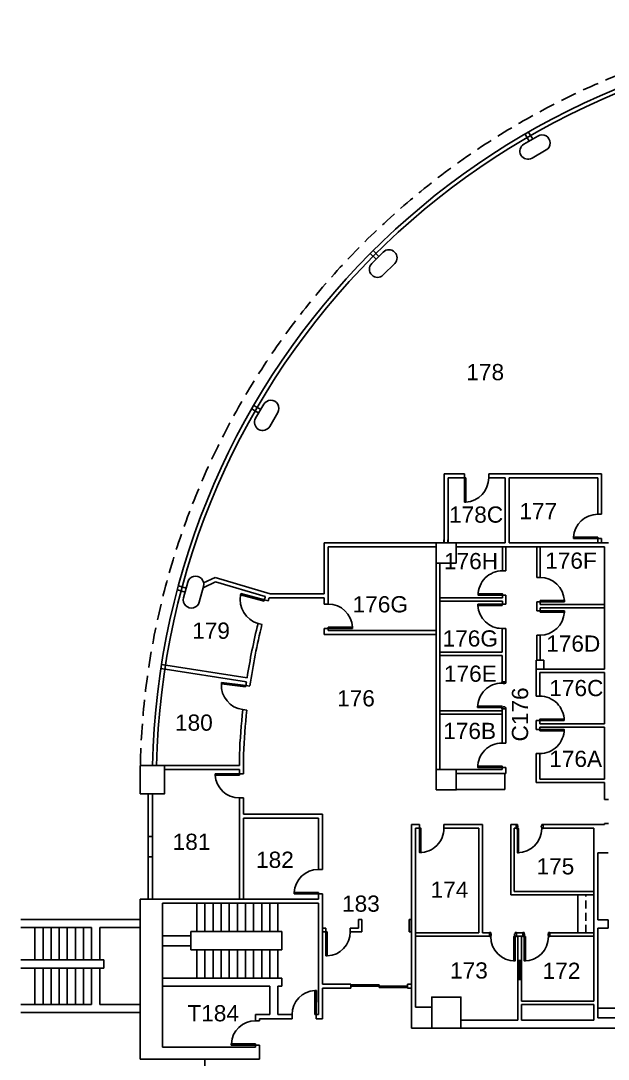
# Model space of a CAD drawing. Header units: inches. Extents: x 10 to 3523, y 1 to 2593.
# Drawn here: x 10 to 880, y 1048 to 2586 of the extents above; entities that cross this region are included whole.
import ezdxf

# ---------------------------------------------------------------- set-up
doc = ezdxf.new("R2010")
doc.units = ezdxf.units.IN
doc.header["$LTSCALE"] = 96
doc.header["$MEASUREMENT"] = 0
doc.linetypes.add('HIDDEN', pattern=[0.375, 0.25, -0.125])
doc.linetypes.add('HIDDEN2', pattern=[0.1875, 0.125, -0.0625])
doc.layers.get('0').update_dxf_attribs({"linetype": 'CONTINUOUS'})
for name, color, linetype in [('A-DOOR', 4, 'CONTINUOUS'), ('A-FLOR-STRS', 4, 'CONTINUOUS'), ('A-FURN', 3, 'CONTINUOUS'), ('A-GLAZ', 3, 'CONTINUOUS'), ('A-PFLR-TEXT', 3, 'CONTINUOUS'), ('A-ROOF-OTLN', 6, 'HIDDEN'), ('A-WALL', 5, 'CONTINUOUS'), ('A-WALL-JAMB', 6, 'CONTINUOUS'), ('S-COLS', 6, 'CONTINUOUS')]:
    doc.layers.add(name, color=color, linetype=linetype)
doc.styles.get("Standard").update_dxf_attribs({"font": 'arial.ttf'})

# ---------------------------------------------------------------- blocks, each defined once
blk = doc.blocks.new('A$C3DF82993')
at = {"layer": 'A-DOOR'}
for p, q in [((36, 36), (34, 36)), ((34, 36), (34, 0)), ((36, 0), (36, 36)), ((34, 0), (36, 0))]:
    blk.add_line(p, q, dxfattribs=at)
blk.add_arc((36, 0), 36, 93.1847, 180, dxfattribs=at)
blk = doc.blocks.new('door1')
at = {"layer": 'A-DOOR'}
blk.add_lwpolyline([(6, -2), (6, -3.8), (42, -3.8), (42, -2)], close=True, dxfattribs=at)
blk.add_arc((6, -2), 36, 270, 0, dxfattribs=at)
at = {"layer": 'A-WALL-JAMB'}
for p, q in [((0, 0), (0, -2)), ((0, 0), (6, 0)), ((6, 0), (6, -2)), ((0, -2), (1.9, -2)), ((1.9, -2), (1.9, -2.6)), ((1.9, -2.6), (4.1, -2.6)), ((4.1, -2), (4.1, -2.6)), ((4.1, -2), (6, -2)), ((0, -40), (0, -38)), ((0, -38), (1.9, -38)), ((0, -40), (6, -40)), ((1.9, -38), (1.9, -37.4)), ((1.9, -37.4), (4.1, -37.4)), ((4.1, -38), (4.1, -37.4)), ((4.1, -38), (6, -38)), ((6, -40), (6, -38))]:
    blk.add_line(p, q, dxfattribs=at)

msp = doc.modelspace()

# ---------------------------------------------------------------- linework, layer by layer
for p, q in [((186.6, 1254.8), (9.6, 1254.8)), ((114.6, 1242.8), (9.6, 1242.8)), ((114.6, 1194.8), (114.6, 1242.8)), ((126.6, 1194.8), (126.6, 1242.8)), ((126.6, 1242.8), (186.6, 1242.8)), ((261.6, 1236.8), (396.6, 1236.8)), ((261.6, 1209.8), (261.6, 1236.8)), ((396.6, 1236.8), (396.6, 1209.8)), ((219.6, 1230.8), (261.6, 1230.8)), ((261.6, 1215.8), (219.6, 1215.8)), ((396.6, 1209.8), (261.6, 1209.8)), ((9.6, 1194.8), (132.6, 1194.8)), ((132.6, 1194.8), (132.6, 1182.8)), ((132.6, 1182.8), (9.6, 1182.8)), ((114.6, 1128.8), (114.6, 1182.8)), ((126.6, 1128.8), (126.6, 1182.8)), ((9.6, 1128.8), (114.6, 1128.8)), ((186.6, 1128.8), (126.6, 1128.8)), ((186.6, 1116.8), (9.6, 1116.8))]:
    msp.add_line(p, q)
at = {"layer": 'A-DOOR'}
for p, q in [((540.6, 1157.8), (498.6, 1157.8)), ((498.6, 1157.8), (498.6, 1155.8)), ((498.6, 1155.8), (540.6, 1155.8)), ((540.6, 1155.8), (540.6, 1157.8)), ((582.6, 1155.8), (540.6, 1155.8)), ((540.6, 1155.8), (540.6, 1153.8)), ((582.6, 1153.8), (582.6, 1155.8)), ((540.6, 1153.8), (582.6, 1153.8))]:
    msp.add_line(p, q, dxfattribs=at)
at = {"layer": 'A-DOOR', "flags": 128}
for points in [[(723.4, 1771.4, 0.414214), (687.4, 1735.4), (723.4, 1735.4), (723.4, 1737.4), (687.4, 1737.4)], [(778.8, 1585.7, -0.414214), (814.8, 1549.7), (778.8, 1549.7), (778.8, 1551.7), (814.8, 1551.7)], [(778.8, 1500.5, 0.414214), (814.8, 1536.5), (778.8, 1536.5), (778.8, 1534.5), (814.8, 1534.5)], [(722.8, 1516.1, 0.414214), (686.8, 1480.1), (722.8, 1480.1), (722.8, 1482.1), (686.8, 1482.1)], [(636.6, 1390, -0.414214), (600.6, 1354), (600.6, 1390), (602.6, 1390), (602.6, 1354)]]:
    msp.add_lwpolyline(points, format="xyb", dxfattribs=at)
at = {"layer": 'A-FLOR-STRS'}
for p, q in [((270.6, 1278.8), (270.6, 1236.8)), ((282.6, 1278.8), (282.6, 1236.8)), ((294.6, 1278.8), (294.6, 1236.8)), ((306.6, 1278.8), (306.6, 1236.8)), ((318.6, 1278.8), (318.6, 1236.8)), ((330.6, 1278.8), (330.6, 1236.8)), ((342.6, 1278.8), (342.6, 1236.8)), ((354.6, 1278.8), (354.6, 1236.8)), ((366.6, 1278.8), (366.6, 1236.8)), ((378.6, 1278.8), (378.6, 1236.8)), ((390.6, 1278.8), (390.6, 1236.8)), ((30.6, 1242.8), (30.6, 1194.8)), ((42.6, 1242.8), (42.6, 1194.8)), ((54.6, 1242.8), (54.6, 1194.8)), ((66.6, 1242.8), (66.6, 1194.8)), ((78.6, 1242.8), (78.6, 1194.8)), ((90.6, 1242.8), (90.6, 1194.8)), ((102.6, 1242.8), (102.6, 1194.8)), ((270.6, 1209.8), (270.6, 1167.8)), ((282.6, 1209.8), (282.6, 1167.8)), ((294.6, 1209.8), (294.6, 1167.8)), ((306.6, 1209.8), (306.6, 1167.8)), ((318.6, 1209.8), (318.6, 1167.8)), ((330.6, 1209.8), (330.6, 1167.8)), ((342.6, 1209.8), (342.6, 1167.8)), ((354.6, 1209.8), (354.6, 1167.8)), ((366.6, 1209.8), (366.6, 1167.8)), ((378.6, 1209.8), (378.6, 1167.8)), ((390.6, 1209.8), (390.6, 1167.8)), ((30.6, 1182.8), (30.6, 1128.8)), ((42.6, 1182.8), (42.6, 1128.8)), ((54.6, 1182.8), (54.6, 1128.8)), ((66.6, 1182.8), (66.6, 1128.8)), ((78.6, 1182.8), (78.6, 1128.8)), ((90.6, 1182.8), (90.6, 1128.8)), ((102.6, 1182.8), (102.6, 1128.8))]:
    msp.add_line(p, q, dxfattribs=at)
at = {"layer": 'A-FURN'}
for p, q in [((716.6, 1686.2), (718.4, 1686.2)), ((726.7, 1471.3), (726.7, 1447.3)), ((655, 1447.3), (726.7, 1447.3)), ((835, 1234.9), (835, 1291.3))]:
    msp.add_line(p, q, dxfattribs=at)
at = {"layer": 'A-FURN', "linetype": 'HIDDEN2'}
msp.add_line((847, 1234.9), (847, 1291.3), dxfattribs=at)
at = {"layer": 'A-GLAZ'}
for p, q in [((748.4, 1167.9), (748.4, 1191.9)), ((748.9, 1167.9), (748.9, 1191.9))]:
    msp.add_line(p, q, dxfattribs=at)
for radius in [1110, 1104]:
    msp.add_arc((1314.6, 1458.8), radius, 91.5487, 178.7611, dxfattribs=at)
at = {"layer": 'A-ROOF-OTLN', "ltscale": 0.9}
msp.add_line((282.6, 960.8), (282.6, 1047.8), dxfattribs=at)
at = {"layer": 'A-ROOF-OTLN'}
msp.add_arc((1314.6, 1458.8), 1128, 91.5404, 178.7677, dxfattribs=at)
at = {"layer": 'A-WALL'}
for p, q in [((763, 2408.1), (757, 2418.5)), ((768.2, 2411.1), (762.2, 2421.5)), ((536.1, 2233), (527.6, 2241.5)), ((540.4, 2237.3), (531.9, 2245.8)), ((365.2, 2010.3), (354.8, 2016.3)), ((362.2, 2005.2), (351.8, 2011.2)), ((667.1, 1915.1), (636.8, 1915.1)), ((636.8, 1812.8), (636.8, 1915.1)), ((642.8, 1812.8), (642.8, 1909.1)), ((667.1, 1909.1), (642.8, 1909.1)), ((667.1, 1909.1), (667.1, 1915.1)), ((703.1, 1909.1), (703.1, 1915.1)), ((703.1, 1915.1), (870.1, 1915.1)), ((727.4, 1909.1), (703.1, 1909.1)), ((727.4, 1812.8), (727.4, 1909.1)), ((733.4, 1812.8), (733.4, 1909.1)), ((864.6, 1909.1), (733.4, 1909.1)), ((864.6, 1909.1), (864.6, 1855.2)), ((870.1, 1915.1), (870.1, 1855.2)), ((870.1, 1855.2), (864.6, 1855.2)), ((636.7, 1812.8), (636.7, 1817.3)), ((642.7, 1812.8), (642.7, 1817.3)), ((727.3, 1812.8), (727.3, 1817.3)), ((733.3, 1812.8), (733.3, 1817.3)), ((864.6, 1819.2), (864.6, 1812.8)), ((870.1, 1819.2), (864.6, 1819.2)), ((870.1, 1819.2), (870.1, 1812.8)), ((459.3, 1812.8), (727.4, 1812.8)), ((459.3, 1737.3), (459.3, 1812.8)), ((465.3, 1806.8), (618.6, 1806.8)), ((465.3, 1806.8), (465.3, 1722.1)), ((610.2, 1812.8), (727.4, 1812.8)), ((610.2, 1806.8), (625, 1806.8)), ((654.6, 1806.8), (864.6, 1806.8)), ((654.6, 1806.8), (874.8, 1806.8)), ((723.4, 1771.4), (723.4, 1806.8)), ((728.4, 1771.4), (728.4, 1806.8)), ((733.4, 1812.8), (864.6, 1812.8)), ((733.4, 1812.8), (880.3, 1812.8)), ((774.2, 1761.6), (774.2, 1806.8)), ((779.2, 1761.6), (779.2, 1806.8)), ((874.8, 1806.8), (874.8, 1625.9)), ((625, 1782.8), (625, 1477.1)), ((630.6, 1782.8), (630.6, 1615.1)), ((723.4, 1771.4), (728.4, 1771.4)), ((779.2, 1776.8), (779.2, 1769.7)), ((279.8, 1746.4), (298.2, 1754.9)), ((280.6, 1753.4), (297.7, 1761.3)), ((379.4, 1737.3), (297.7, 1761.3)), ((371.9, 1733.2), (298.2, 1754.9)), ((774.2, 1761.6), (779.2, 1761.6)), ((253.3, 1740), (241.7, 1743.1)), ((254.8, 1745.8), (243.2, 1748.9)), ((376.3, 1726.7), (370.5, 1728.3)), ((377.6, 1731.3), (459.3, 1731.3)), ((379.4, 1737.3), (459.3, 1737.3)), ((459.3, 1722.1), (459.3, 1731.3)), ((630.6, 1731.5), (723.4, 1731.5)), ((630.6, 1726.5), (723.4, 1726.5)), ((723.4, 1735.4), (728.4, 1735.4)), ((723.4, 1731.5), (723.4, 1735.4)), ((723.4, 1721.9), (723.4, 1726.5)), ((728.4, 1721.9), (728.4, 1735.4)), ((774.2, 1712), (774.2, 1725.6)), ((774.2, 1725.6), (779.2, 1725.6)), ((779.2, 1721.3), (779.2, 1725.6)), ((465.3, 1722.1), (459.3, 1722.1)), ((723.4, 1721.9), (728.4, 1721.9)), ((774.2, 1716.3), (774.2, 1712)), ((774.2, 1712), (779.2, 1712)), ((874.8, 1721.3), (779.2, 1721.3)), ((874.8, 1716.3), (779.2, 1716.3)), ((779.2, 1716.3), (779.2, 1712)), ((367.1, 1691.9), (361.3, 1693.5)), ((459.3, 1677), (459.3, 1686.1)), ((465.2, 1686.1), (459.3, 1686.1)), ((465.3, 1683), (465.3, 1686.1)), ((465.3, 1683), (625, 1683)), ((722.8, 1685.9), (722.8, 1651.1)), ((722.8, 1685.9), (728.4, 1685.9)), ((728.4, 1607.1), (728.4, 1685.9)), ((459.3, 1677), (625, 1677)), ((774.2, 1676), (779.2, 1676)), ((774.2, 1676), (774.2, 1638.9)), ((779.2, 1676), (779.2, 1638.9)), ((630.6, 1651.1), (722.8, 1651.1)), ((345, 1612.8), (218.3, 1632.5)), ((630.6, 1646.1), (722.8, 1646.1)), ((722.8, 1615.1), (722.8, 1646.1)), ((784.8, 1638.9), (773.3, 1638.9)), ((773.3, 1625.9), (773.3, 1638.9)), ((784.8, 1625.9), (784.8, 1638.9)), ((344, 1606.9), (217.4, 1626.6)), ((773.3, 1625.9), (773.3, 1585.7)), ((874.8, 1625.9), (773.3, 1625.9)), ((778.8, 1620.8), (778.8, 1585.7)), ((874.8, 1620.8), (778.8, 1620.8)), ((874.8, 1620.8), (874.8, 1544.6)), ((349.2, 1600.7), (343.2, 1601.5)), ((630.6, 1609.3), (630.6, 1615.1)), ((630.6, 1609.3), (630.6, 1477.1)), ((722.8, 1609.3), (722.8, 1615.1)), ((722.8, 1607.1), (722.8, 1609.3)), ((722.8, 1607.1), (728.4, 1607.1)), ((773.3, 1585.7), (778.8, 1585.7)), ((344.6, 1565), (338.6, 1565.8)), ((722.8, 1564.1), (630.6, 1564.1)), ((722.8, 1559.1), (630.6, 1559.1)), ((722.8, 1516.1), (722.8, 1567.1)), ((722.8, 1567.1), (728.4, 1567.1)), ((728.4, 1516.1), (728.4, 1567.1)), ((778.8, 1549.7), (773.3, 1549.7)), ((773.3, 1536.5), (773.3, 1549.7)), ((778.8, 1544.6), (778.8, 1549.7)), ((778.8, 1544.6), (874.8, 1544.6)), ((778.8, 1536.5), (778.8, 1539.5)), ((778.8, 1539.5), (874.8, 1539.5)), ((874.8, 1539.5), (874.8, 1462.8)), ((778.8, 1536.5), (773.3, 1536.5)), ((722.8, 1516.1), (728.4, 1516.1)), ((333.6, 1482.8), (333.6, 1499.5)), ((339.6, 1470.8), (339.6, 1499.3)), ((773.3, 1500.5), (773.3, 1457.6)), ((778.8, 1500.5), (773.3, 1500.5)), ((778.8, 1500.5), (778.8, 1462.8)), ((333.6, 1482.8), (222.6, 1482.8)), ((655, 1477.1), (722.8, 1477.1)), ((722.8, 1480.1), (722.8, 1477.1)), ((722.8, 1480.1), (728.4, 1480.1)), ((728.4, 1480.1), (728.4, 1471.3)), ((333.6, 1476.8), (222.6, 1476.8)), ((333.6, 1470.8), (333.6, 1476.8)), ((339.6, 1470.8), (333.6, 1470.8)), ((655, 1471.3), (728.4, 1471.3)), ((874.8, 1462.8), (778.8, 1462.8)), ((874.8, 1457.6), (773.3, 1457.6)), ((874.8, 1457.6), (874.8, 1432.8)), ((198.6, 1284.8), (198.6, 1440.8)), ((204.6, 1440.8), (204.6, 1284.8)), ((333.6, 1284.8), (333.6, 1434.8)), ((339.6, 1434.8), (333.6, 1434.8)), ((339.6, 1410.7), (339.6, 1434.8)), ((874.8, 1432.8), (880.3, 1432.8)), ((456.6, 1410.7), (339.6, 1410.7)), ((339.6, 1284.8), (339.6, 1404.7)), ((339.6, 1404.7), (450.6, 1404.7)), ((450.6, 1404.7), (450.6, 1328.8)), ((456.6, 1328.8), (456.6, 1410.7)), ((588.6, 1144.6), (588.6, 1395.3)), ((588.6, 1395.3), (600.6, 1395.3)), ((594.6, 1390), (600.6, 1390)), ((594.6, 1390), (594.6, 1300.6)), ((600.6, 1390), (600.6, 1395.3)), ((636.6, 1395.3), (693.6, 1395.3)), ((636.6, 1390), (636.6, 1395.3)), ((688.6, 1390), (636.6, 1390)), ((688.6, 1390), (688.6, 1234.9)), ((693.6, 1395.3), (693.6, 1234.9)), ((735.6, 1395.3), (735.6, 1291.3)), ((735.6, 1395.3), (743.6, 1395.3)), ((740.6, 1390), (740.6, 1296.3)), ((743.6, 1390), (740.6, 1390)), ((783.6, 1395.3), (874.8, 1395.3)), ((859, 1390), (783.6, 1390)), ((859, 1390), (859, 1133.9)), ((874.8, 1396.8), (874.8, 1395.3)), ((874.8, 1396.8), (880.3, 1396.8)), ((204.6, 1377.8), (198.6, 1377.8)), ((204.6, 1347.8), (198.6, 1347.8)), ((864.5, 1353.5), (864.5, 1254.1)), ((864.5, 1353.5), (880, 1353.5)), ((450.6, 1328.8), (456.6, 1328.8)), ((450.6, 1284.8), (450.6, 1292.8)), ((450.6, 1292.8), (456.6, 1292.8)), ((456.6, 1158.8), (456.6, 1292.8)), ((594.6, 1294), (594.6, 1300.6)), ((594.6, 1124.8), (594.6, 1294)), ((859, 1296.3), (740.6, 1296.3)), ((186.6, 1047.8), (186.6, 1284.8)), ((234.6, 1284.8), (186.6, 1284.8)), ((450.6, 1278.8), (219.6, 1278.8)), ((219.6, 1065.8), (219.6, 1278.8)), ((240.6, 1284.8), (234.6, 1284.8)), ((450.6, 1284.8), (240.6, 1284.8)), ((450.6, 1278.8), (450.6, 1113.8)), ((859, 1291.3), (735.6, 1291.3)), ((509.9, 1254.7), (509.9, 1241.7)), ((509.9, 1254.7), (514.9, 1254.7)), ((514.9, 1254.7), (514.9, 1236.7)), ((585, 1254.7), (588.1, 1254.7)), ((864.5, 1254.1), (880, 1254.1)), ((880, 1254.1), (880, 1242.1)), ((456.6, 1241.7), (461.9, 1241.7)), ((456.6, 1236.7), (461.9, 1236.7)), ((461.9, 1236.7), (461.9, 1241.7)), ((497.9, 1236.7), (497.9, 1241.7)), ((497.9, 1241.7), (509.9, 1241.7)), ((514.9, 1236.7), (497.9, 1236.7)), ((585, 1236.7), (588.1, 1236.7)), ((688.6, 1234.9), (594.6, 1234.9)), ((704, 1234.9), (693.6, 1234.9)), ((859, 1234.9), (793.6, 1234.9)), ((793.6, 1229.9), (793.6, 1234.9)), ((864.5, 1242.1), (864.5, 1109.1)), ((864.5, 1242.1), (880, 1242.1)), ((704, 1229.9), (594.6, 1229.9)), ((746, 1193.9), (746, 1229.9)), ((746, 1229.9), (751.4, 1229.9)), ((751.4, 1229.9), (751.4, 1193.9)), ((793.6, 1229.9), (859, 1229.9)), ((746, 1193.9), (751.4, 1193.9)), ((746, 1191.9), (746, 1167.9)), ((751.4, 1167.9), (751.4, 1191.9)), ((219.6, 1167.8), (396.6, 1167.8)), ((219.6, 1155.8), (378.6, 1155.8)), ((378.6, 1113.8), (378.6, 1155.8)), ((390.6, 1113.8), (390.6, 1155.8)), ((390.6, 1155.8), (396.6, 1155.8)), ((396.6, 1167.8), (396.6, 1155.8)), ((456.6, 1158.8), (498.6, 1158.8)), ((498.6, 1158.8), (498.6, 1152.8)), ((582.6, 1158.8), (588.6, 1158.8)), ((582.6, 1158.8), (582.6, 1152.8)), ((746, 1165.9), (751.4, 1165.9)), ((746, 1105.6), (746, 1165.9)), ((751.4, 1165.9), (751.4, 1133.9)), ((498.6, 1152.8), (456.6, 1152.8)), ((456.6, 1107.8), (456.6, 1152.8)), ((582.6, 1152.8), (588.6, 1152.8)), ((588.6, 1093.6), (588.6, 1144.6)), ((618.6, 1124.8), (594.6, 1124.8)), ((751.4, 1133.9), (859, 1133.9)), ((751.4, 1128.9), (751.4, 1105.6)), ((751.4, 1128.9), (859, 1128.9)), ((859, 1128.9), (859, 1105.6)), ((864.5, 1123.3), (932.6, 1123.3)), ((378.6, 1113.8), (357.6, 1113.8)), ((357.6, 1113.8), (357.6, 1104.8)), ((411.6, 1113.8), (390.6, 1113.8)), ((411.6, 1107.8), (411.6, 1113.8)), ((450.6, 1113.8), (447.6, 1113.8)), ((447.6, 1107.8), (447.6, 1113.8)), ((864.5, 1109.1), (932.6, 1109.1)), ((363.6, 1104.8), (357.6, 1104.8)), ((363.6, 1107.8), (411.6, 1107.8)), ((363.6, 1104.8), (363.6, 1107.8)), ((447.6, 1107.8), (456.6, 1107.8)), ((588.6, 1093.6), (618.6, 1093.6)), ((746, 1105.6), (661.8, 1105.6)), ((986.6, 1093.6), (661.8, 1093.6)), ((859, 1105.6), (751.4, 1105.6)), ((300.6, 1065.8), (219.6, 1065.8)), ((357.6, 1065.8), (300.6, 1065.8)), ((357.6, 1068.8), (363.6, 1068.8)), ((357.6, 1068.8), (357.6, 1065.8)), ((363.6, 1047.8), (363.6, 1068.8)), ((363.6, 1047.8), (186.6, 1047.8))]:
    msp.add_line(p, q, dxfattribs=at)
at = {"layer": 'A-WALL', "ltscale": 0.25}
for p, q in [((743.6, 1390), (743.6, 1395.3)), ((783.6, 1395.3), (783.6, 1390)), ((704, 1229.9), (704, 1234.9)), ((753.6, 1234.9), (744, 1234.9)), ((744, 1234.9), (744, 1229.9)), ((753.6, 1229.9), (753.6, 1234.9)), ((744, 1229.9), (753.6, 1229.9))]:
    msp.add_line(p, q, dxfattribs=at)
at = {"layer": 'A-WALL', "linetype": 'Continuous', "ltscale": 0.25}
for p, q in [((585, 1254.7), (585, 1236.7)), ((588.1, 1254.7), (588.1, 1236.7))]:
    msp.add_line(p, q, dxfattribs=at)
at = {"layer": 'A-WALL'}
for points in [[(625, 1782.8), (654.6, 1782.8), (654.6, 1812.8), (625, 1812.8)], [(625, 1446.8), (655, 1446.8), (655, 1477.1), (625, 1477.1)]]:
    msp.add_lwpolyline(points, close=True, dxfattribs=at)
at = {"layer": 'A-WALL', "flags": 128}
msp.add_lwpolyline([(618.6, 1093.6), (661.8, 1093.6), (661.8, 1139.8), (618.6, 1139.8)], close=True, dxfattribs=at)
at = {"layer": 'A-WALL'}
for radius, start, end in [(981.8, 163.7664, 164.0683), (975.8, 163.7824, 164.0618), (981.8, 166.1692, 170.9719), (975.8, 166.1756, 171.6331), (981.8, 171.322, 171.6396), (981.8, 173.7405, 177.6238), (975.8, 173.7469, 177.6165)]:
    msp.add_arc((1314.6, 1458.8), radius, start, end, dxfattribs=at)
at = {"layer": 'A-WALL-JAMB'}
for p, q in [((746, 1193.9), (751.4, 1193.9)), ((746, 1191.9), (746, 1193.9)), ((746, 1191.9), (751.4, 1191.9)), ((751.4, 1191.9), (751.4, 1193.9)), ((746, 1167.9), (751.4, 1167.9)), ((746, 1167.9), (746, 1165.9)), ((746, 1165.9), (751.4, 1165.9)), ((751.4, 1167.9), (751.4, 1165.9))]:
    msp.add_line(p, q, dxfattribs=at)
at = {"layer": 'S-COLS'}
for points in [[(755.2, 2403.6), (776, 2415.6, -1), (788, 2394.9), (767.2, 2382.9, -1)], [(529.7, 2226.7), (546.7, 2243.6, -1), (563.7, 2226.7), (546.7, 2209.7, -1)], [(357.7, 1997.4), (369.7, 2018.1, -1), (390.5, 2006.1), (378.5, 1985.4, -1)], [(250.9, 1731.3), (257.2, 1754.5, -1), (280.3, 1748.3), (274.1, 1725.1, -1)]]:
    msp.add_lwpolyline(points, format="xyb", close=True, dxfattribs=at)
msp.add_lwpolyline([(186.6, 1440.8), (222.6, 1440.8), (222.6, 1482.8), (186.6, 1482.8)], close=True, dxfattribs=at)

# ---------------------------------------------------------------- block references
at = {"layer": 'A-DOOR'}
for name, p, rotation in [('door1', (728.6, 1567.1), 179.9999999999993), ('A$C3DF82993', (497.9, 1236.7), 179.9947671054217), ('door1', (744, 1235.4), 269.9999999999824)]:
    msp.add_blockref(name, p, dxfattribs=dict(at, rotation=rotation))
at = {"layer": 'A-DOOR', "xscale": -1, "rotation": 90.00000000000256}
for p in [(743.6, 1395.6), (753.6, 1235.4)]:
    msp.add_blockref('door1', p, dxfattribs=at)
at = {"layer": 'A-WALL'}
for p, rotation in [((703.1, 1909.1), 179.9947737246949), ((779.2, 1761.6), 269.9947737246949), ((361.3, 1693.5), 74.94130235432033), ((465.3, 1722.1), 269.8062788116142), ((722.8, 1685.9), 89.9947737246949), ((338.6, 1565.8), 83.05934037323512), ((333.6, 1434.8), 89.98953421083894), ((411.6, 1113.8), 359.9947658624109)]:
    msp.add_blockref('A$C3DF82993', p, dxfattribs=dict(at, rotation=rotation))
at = {"layer": 'A-WALL', "xscale": -1}
for p, rotation in [((864.6, 1855.2), 90.00522627530509), ((779.2, 1676), 270.0052328945782), ((450.6, 1328.8), 90.00523289457828), ((357.6, 1104.8), 90.00523289457828)]:
    msp.add_blockref('A$C3DF82993', p, dxfattribs=dict(at, rotation=rotation))

# ---------------------------------------------------------------- texts
at = {"layer": 'A-PFLR-TEXT'}
for s, p in [('178', (669.9, 2053.8)), ('178C', (644.3, 1842.7)), ('177', (748.5, 1847.9)), ('176H', (636.8, 1773.8)), ('176F', (786.7, 1774.5)), ('176G', (501.4, 1709.8)), ('179', (263.6, 1670.7)), ('176G', (634.7, 1659.2)), ('176D', (788.2, 1651.6)), ('176E', (636.7, 1607)), ('176C', (792.8, 1585.7)), ('176', (478.4, 1570.5)), ('180', (238.2, 1534.5)), ('176B', (635.6, 1522.2)), ('176A', (792.7, 1480.8)), ('181', (234.7, 1357.9)), ('182', (358.3, 1331.3)), ('175', (773.9, 1321.6)), ('174', (616.9, 1286.9)), ('183', (485.7, 1266.3)), ('173', (645.8, 1167.3)), ('172', (782.9, 1166.8)), ('T184', (256.5, 1103.9))]:
    msp.add_text(s, height=24, dxfattribs=at).set_placement(p)
at = {"layer": 'A-PFLR-TEXT', "insert": (737.4, 1518.5), "char_height": 24, "width": 26.079, "attachment_point": 1, "rotation": 90}
msp.add_mtext('C176', dxfattribs=at)

doc.saveas('drawing.dxf')
